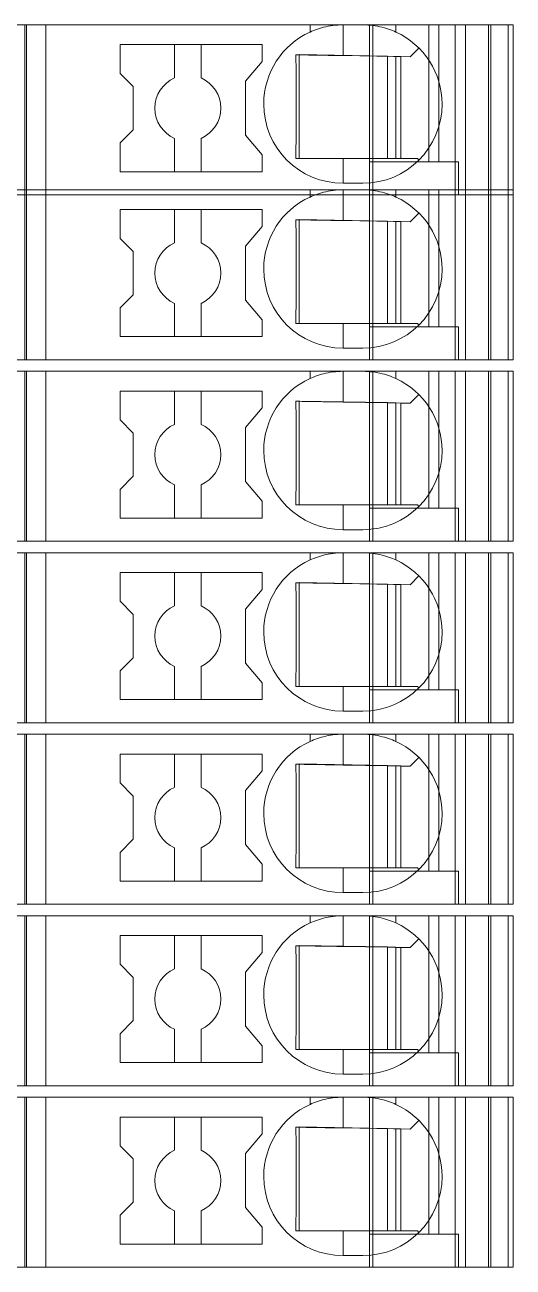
# Model space of a CAD drawing. Header units: millimetres. Extents: x 0 to 1680, y 0 to 1188.
# Drawn here: x 894.37 to 909.15, y 368.85 to 406.5 of the extents above; entities that cross this region are included whole.
import ezdxf
from ezdxf.enums import TextEntityAlignment as Align

# ---------------------------------------------------------------- set-up
doc = ezdxf.new("R2010")
doc.units = ezdxf.units.MM
for name, color, linetype, lineweight in [('EPLAN309', 5, 'Continuous', 5), ('EPLAN493', 5, 'Continuous', 5), ('MAIN-1', 7, 'Continuous', 5), ('MAIN-2', 7, 'Continuous', 5)]:
    doc.layers.add(name, color=color, linetype=linetype, lineweight=lineweight)
doc.styles.add('Tahoma', font='')
doc.styles.get('Tahoma').set_extended_font_data('Tahoma')

# ---------------------------------------------------------------- blocks, each defined once
blk = doc.blocks.new('EPLSYM_LibrarySPECIAL_Symbol12_Variant0_Placement8')
at = {"layer": 'EPLAN309', "lineweight": 13, "ltscale": 16}
blk.add_lwpolyline([(0, -5.15), (68.15, -5.15), (68.15, 0), (0, 0)], close=True, dxfattribs=at)
at = {"layer": 'EPLAN493', "color": 5, "style": 'Tahoma'}
blk.add_attdef('17_20450', text='', height=2.3478, dxfattribs=at).set_placement((0, -21.83478), align=Align.MIDDLE_RIGHT)
blk = doc.blocks.new('EPLSYM_LibrarySPECIAL_Symbol12_Variant0_Placement8_1')
at = {"layer": 'EPLAN309', "lineweight": 13, "ltscale": 16}
blk.add_lwpolyline([(0, -5.15), (68.15, -5.15), (68.15, 0), (0, 0)], close=True, dxfattribs=at)
at = {"layer": 'EPLAN493', "color": 5, "style": 'Tahoma'}
blk.add_attdef('17_20450', text='', height=2.3478, dxfattribs=at).set_placement((0, -21.83478), align=Align.MIDDLE_RIGHT)
blk = doc.blocks.new('EPLSYM_LibrarySPECIAL_Symbol12_Variant0_Placement8_2')
at = {"layer": 'EPLAN309', "lineweight": 13, "ltscale": 16}
blk.add_lwpolyline([(0, -5.15), (68.15, -5.15), (68.15, 0), (0, 0)], close=True, dxfattribs=at)
at = {"layer": 'EPLAN493', "color": 5, "style": 'Tahoma'}
blk.add_attdef('17_20450', text='', height=2.3478, dxfattribs=at).set_placement((0, -21.83478), align=Align.MIDDLE_RIGHT)
blk = doc.blocks.new('EPLSYM_LibrarySPECIAL_Symbol12_Variant0_Placement8_3')
at = {"layer": 'EPLAN309', "lineweight": 13, "ltscale": 16}
blk.add_lwpolyline([(0, -5.15), (68.15, -5.15), (68.15, 0), (0, 0)], close=True, dxfattribs=at)
at = {"layer": 'EPLAN493', "color": 5, "style": 'Tahoma'}
blk.add_attdef('17_20450', text='', height=2.3478, dxfattribs=at).set_placement((0, -21.83478), align=Align.MIDDLE_RIGHT)
blk = doc.blocks.new('EPLSYM_LibrarySPECIAL_Symbol12_Variant0_Placement8_4')
at = {"layer": 'EPLAN309', "lineweight": 13, "ltscale": 16}
blk.add_lwpolyline([(0, -5.15), (68.15, -5.15), (68.15, 0), (0, 0)], close=True, dxfattribs=at)
at = {"layer": 'EPLAN493', "color": 5, "style": 'Tahoma'}
blk.add_attdef('17_20450', text='', height=2.3478, dxfattribs=at).set_placement((0, -21.83478), align=Align.MIDDLE_RIGHT)
blk = doc.blocks.new('EPLSYM_LibrarySPECIAL_Symbol12_Variant0_Placement8_5')
at = {"layer": 'EPLAN309', "lineweight": 13, "ltscale": 16}
blk.add_lwpolyline([(0, -5.15), (68.15, -5.15), (68.15, 0), (0, 0)], close=True, dxfattribs=at)
at = {"layer": 'EPLAN493', "color": 5, "style": 'Tahoma'}
blk.add_attdef('17_20450', text='', height=2.3478, dxfattribs=at).set_placement((0, -21.83478), align=Align.MIDDLE_RIGHT)
blk = doc.blocks.new('EPLSYM_LibrarySPECIAL_Symbol12_Variant0_Placement8_30')
at = {"layer": 'EPLAN309', "lineweight": 13, "ltscale": 16}
blk.add_lwpolyline([(0, -5.15), (68.15, -5.15), (68.15, 0), (0, 0)], close=True, dxfattribs=at)
at = {"layer": 'EPLAN493', "color": 5, "style": 'Tahoma'}
blk.add_attdef('17_20450', text='', height=2.3478, dxfattribs=at).set_placement((0, -21.83478), align=Align.MIDDLE_RIGHT)

msp = doc.modelspace()

# ---------------------------------------------------------------- linework, layer by layer
at = {"layer": 'MAIN-1'}
for p, q in [((895, 406.5), (894.367, 406.5)), ((894.367, 401.35), (894.367, 406.5)), ((895, 406.5), (903, 406.5)), ((895, 401.35), (895, 406.5)), ((903, 406.5), (904, 406.5)), ((903, 406.282), (903, 406.5)), ((903.052, 406.305), (903, 406.282)), ((903.106, 406.327), (903.052, 406.305)), ((903.163, 406.349), (903.106, 406.327)), ((903.222, 406.37), (903.163, 406.349)), ((903.283, 406.39), (903.222, 406.37)), ((903.347, 406.409), (903.283, 406.39)), ((903.413, 406.427), (903.347, 406.409)), ((903.481, 406.443), (903.413, 406.427)), ((903.551, 406.458), (903.481, 406.443)), ((903.622, 406.47), (903.551, 406.458)), ((903.696, 406.481), (903.622, 406.47)), ((903.771, 406.489), (903.696, 406.481)), ((903.847, 406.495), (903.771, 406.489)), ((903.923, 406.499), (903.847, 406.495)), ((904, 406.5), (903.923, 406.499)), ((904, 405.568), (904, 406.5)), ((904, 406.5), (904.6, 406.5)), ((904.6, 406.5), (904.677, 406.499)), ((905.6, 406.5), (904.6, 406.5)), ((904.677, 406.499), (904.753, 406.495)), ((904.753, 406.495), (904.829, 406.489)), ((904.829, 406.489), (904.904, 406.481)), ((904.904, 406.481), (904.978, 406.47)), ((904.978, 406.47), (905.049, 406.458)), ((905.049, 406.458), (905.119, 406.443)), ((905.119, 406.443), (905.187, 406.427)), ((905.187, 406.427), (905.253, 406.409)), ((905.253, 406.409), (905.317, 406.39)), ((905.317, 406.39), (905.378, 406.37)), ((905.378, 406.37), (905.437, 406.349)), ((905.437, 406.349), (905.494, 406.327)), ((905.494, 406.327), (905.548, 406.305)), ((905.548, 406.305), (905.6, 406.282)), ((905.6, 406.5), (909, 406.5)), ((905.6, 406.282), (905.6, 406.5)), ((909, 401.35), (909, 406.5)), ((897.25, 405.9), (897.25, 405.029)), ((897.25, 405.9), (901.55, 405.9)), ((898.9, 405.9), (898.9, 404.892)), ((899.7, 404.892), (899.7, 405.9)), ((901.55, 405.389), (901.55, 405.9)), ((902.574, 405.592), (902.574, 405.522)), ((902.635, 405.591), (902.574, 405.592)), ((902.574, 405.522), (902.575, 405.45)), ((902.696, 405.59), (902.635, 405.591)), ((902.671, 405.591), (902.671, 402.45)), ((902.759, 405.589), (902.696, 405.59)), ((902.822, 405.588), (902.759, 405.589)), ((902.887, 405.587), (902.822, 405.588)), ((902.953, 405.586), (902.887, 405.587)), ((903.021, 405.585), (902.953, 405.586)), ((903.09, 405.584), (903.021, 405.585)), ((903.16, 405.582), (903.09, 405.584)), ((903.233, 405.581), (903.16, 405.582)), ((903.307, 405.58), (903.233, 405.581)), ((903.385, 405.579), (903.307, 405.58)), ((903.464, 405.577), (903.385, 405.579)), ((903.547, 405.576), (903.464, 405.577)), ((903.632, 405.575), (903.547, 405.576)), ((903.72, 405.573), (903.632, 405.575)), ((903.812, 405.571), (903.72, 405.573)), ((903.905, 405.57), (903.812, 405.571)), ((904, 405.568), (903.905, 405.57)), ((904, 405.568), (906.033, 405.533)), ((905.35, 405.545), (905.35, 402.45)), ((905.6, 402.45), (905.6, 405.54)), ((905.75, 405.538), (905.75, 402.45)), ((906.033, 405.533), (906.297, 405.797)), ((901.05, 404.793), (901.55, 405.389)), ((902.575, 405.45), (902.576, 405.377)), ((902.576, 405.377), (902.577, 405.303)), ((902.577, 405.303), (902.577, 405.227)), ((902.577, 405.227), (902.578, 405.149)), ((902.578, 405.149), (902.579, 405.07)), ((897.65, 404.629), (897.25, 405.029)), ((901.05, 404.793), (901.05, 403.157)), ((902.579, 405.07), (902.58, 404.988)), ((902.58, 404.988), (902.58, 404.904)), ((902.58, 404.904), (902.581, 404.817)), ((902.581, 404.817), (902.581, 404.726)), ((897.65, 404.629), (897.65, 403.321)), ((902.581, 404.726), (902.582, 404.632)), ((902.582, 404.632), (902.582, 404.534)), ((902.582, 404.534), (902.583, 404.431)), ((902.583, 404.431), (902.583, 404.324)), ((902.583, 404.324), (902.583, 404.213)), ((902.583, 404.213), (902.583, 404.1)), ((902.583, 404.1), (902.583, 403.979)), ((902.583, 403.747), (902.582, 403.638)), ((902.582, 403.638), (902.582, 403.534)), ((902.583, 403.979), (902.583, 403.861)), ((902.583, 403.861), (902.583, 403.747)), ((897.65, 403.321), (897.25, 402.921)), ((902.58, 403.248), (902.579, 403.159)), ((902.581, 403.339), (902.58, 403.248)), ((902.582, 403.534), (902.581, 403.434)), ((902.581, 403.434), (902.581, 403.339)), ((897.25, 402.921), (897.25, 402.05)), ((898.9, 403.058), (898.9, 402.05)), ((899.7, 403.058), (899.7, 402.05)), ((901.05, 403.157), (901.55, 402.561)), ((902.577, 402.908), (902.576, 402.829)), ((902.578, 402.99), (902.577, 402.908)), ((902.579, 403.159), (902.578, 403.073)), ((902.578, 403.073), (902.578, 402.99)), ((901.55, 402.05), (901.55, 402.561)), ((902.573, 402.524), (902.572, 402.45)), ((902.574, 402.598), (902.573, 402.524)), ((902.575, 402.75), (902.574, 402.674)), ((902.574, 402.674), (902.574, 402.598)), ((902.576, 402.829), (902.575, 402.75)), ((902.572, 402.45), (902.633, 402.45)), ((902.633, 402.45), (902.695, 402.45)), ((902.695, 402.45), (902.759, 402.45)), ((902.759, 402.45), (902.823, 402.45)), ((902.823, 402.45), (902.889, 402.45)), ((902.889, 402.45), (902.955, 402.45)), ((902.955, 402.45), (903.024, 402.45)), ((903.024, 402.45), (903.093, 402.45)), ((903.093, 402.45), (903.165, 402.45)), ((903.165, 402.45), (903.239, 402.45)), ((903.239, 402.45), (903.314, 402.45)), ((903.314, 402.45), (903.392, 402.45)), ((903.392, 402.45), (903.472, 402.45)), ((903.472, 402.45), (903.555, 402.45)), ((903.555, 402.45), (903.64, 402.45)), ((903.64, 402.45), (903.727, 402.45)), ((903.727, 402.45), (903.817, 402.45)), ((903.817, 402.45), (903.908, 402.45)), ((903.908, 402.45), (904, 402.45)), ((904, 402.45), (904, 401.7)), ((904, 402.45), (906.25, 402.45)), ((906.297, 402.403), (906.25, 402.45)), ((901.55, 402.05), (897.25, 402.05)), ((895, 401.5), (894.367, 401.5)), ((894.367, 396.35), (894.367, 401.5)), ((895, 401.35), (894.367, 401.35)), ((895, 401.5), (903, 401.5)), ((895, 396.35), (895, 401.5)), ((895, 401.35), (909, 401.35)), ((903, 401.5), (904, 401.5)), ((903, 401.282), (903, 401.5)), ((903.163, 401.349), (903.106, 401.327)), ((903.222, 401.37), (903.163, 401.349)), ((903.283, 401.39), (903.222, 401.37)), ((903.347, 401.409), (903.283, 401.39)), ((903.413, 401.427), (903.347, 401.409)), ((903.481, 401.443), (903.413, 401.427)), ((903.551, 401.458), (903.481, 401.443)), ((903.622, 401.47), (903.551, 401.458)), ((903.696, 401.481), (903.622, 401.47)), ((903.771, 401.489), (903.696, 401.481)), ((903.847, 401.495), (903.771, 401.489)), ((903.923, 401.499), (903.847, 401.495)), ((904, 401.5), (903.923, 401.499)), ((904.6, 401.7), (904, 401.7)), ((904, 400.568), (904, 401.5)), ((904, 401.5), (904.6, 401.5)), ((904.6, 401.5), (904.677, 401.499)), ((905.6, 401.5), (904.6, 401.5)), ((904.677, 401.499), (904.753, 401.495)), ((904.753, 401.495), (904.829, 401.489)), ((904.829, 401.489), (904.904, 401.481)), ((904.904, 401.481), (904.978, 401.47)), ((904.978, 401.47), (905.049, 401.458)), ((905.049, 401.458), (905.119, 401.443)), ((905.119, 401.443), (905.187, 401.427)), ((905.187, 401.427), (905.253, 401.409)), ((905.253, 401.409), (905.317, 401.39)), ((905.317, 401.39), (905.378, 401.37)), ((905.378, 401.37), (905.437, 401.349)), ((905.437, 401.349), (905.494, 401.327)), ((905.6, 401.5), (909, 401.5)), ((905.6, 401.282), (905.6, 401.5)), ((907.5, 401.35), (907.5, 401.35)), ((909, 396.35), (909, 401.5)), ((903.052, 401.305), (903, 401.282)), ((903.106, 401.327), (903.052, 401.305)), ((905.494, 401.327), (905.548, 401.305)), ((905.548, 401.305), (905.6, 401.282)), ((897.25, 400.9), (897.25, 400.029)), ((897.25, 400.9), (901.55, 400.9)), ((898.9, 400.9), (898.9, 399.892)), ((899.7, 399.892), (899.7, 400.9)), ((901.55, 400.389), (901.55, 400.9)), ((906.033, 400.533), (906.297, 400.797)), ((901.05, 399.793), (901.55, 400.389)), ((902.574, 400.592), (902.574, 400.522)), ((902.635, 400.591), (902.574, 400.592)), ((902.574, 400.522), (902.575, 400.45)), ((902.575, 400.45), (902.576, 400.377)), ((902.576, 400.377), (902.577, 400.303)), ((902.577, 400.303), (902.577, 400.227)), ((902.577, 400.227), (902.578, 400.149)), ((902.696, 400.59), (902.635, 400.591)), ((902.671, 400.591), (902.671, 397.45)), ((902.759, 400.589), (902.696, 400.59)), ((902.822, 400.588), (902.759, 400.589)), ((902.887, 400.587), (902.822, 400.588)), ((902.953, 400.586), (902.887, 400.587)), ((903.021, 400.585), (902.953, 400.586)), ((903.09, 400.584), (903.021, 400.585)), ((903.16, 400.582), (903.09, 400.584)), ((903.233, 400.581), (903.16, 400.582)), ((903.307, 400.58), (903.233, 400.581)), ((903.385, 400.579), (903.307, 400.58)), ((903.464, 400.577), (903.385, 400.579)), ((903.547, 400.576), (903.464, 400.577)), ((903.632, 400.575), (903.547, 400.576)), ((903.72, 400.573), (903.632, 400.575)), ((903.812, 400.571), (903.72, 400.573)), ((903.905, 400.57), (903.812, 400.571)), ((904, 400.568), (903.905, 400.57)), ((904, 400.568), (906.033, 400.533)), ((905.35, 400.545), (905.35, 397.45)), ((905.6, 397.45), (905.6, 400.54)), ((905.75, 400.538), (905.75, 397.45)), ((897.65, 399.629), (897.25, 400.029)), ((902.578, 400.149), (902.579, 400.07)), ((902.579, 400.07), (902.58, 399.988)), ((902.58, 399.988), (902.58, 399.904)), ((902.58, 399.904), (902.581, 399.817)), ((897.65, 399.629), (897.65, 398.321)), ((901.05, 399.793), (901.05, 398.157)), ((902.581, 399.817), (902.581, 399.726)), ((902.581, 399.726), (902.582, 399.632)), ((902.582, 399.632), (902.582, 399.534)), ((902.582, 399.534), (902.583, 399.431)), ((902.583, 399.431), (902.583, 399.324)), ((902.583, 399.324), (902.583, 399.213)), ((902.583, 399.213), (902.583, 399.1)), ((902.583, 399.1), (902.583, 398.979)), ((902.583, 398.747), (902.582, 398.638)), ((902.583, 398.979), (902.583, 398.861)), ((902.583, 398.861), (902.583, 398.747)), ((902.581, 398.339), (902.58, 398.248)), ((902.582, 398.534), (902.581, 398.434)), ((902.581, 398.434), (902.581, 398.339)), ((902.582, 398.638), (902.582, 398.534)), ((897.65, 398.321), (897.25, 397.921)), ((898.9, 398.058), (898.9, 397.05)), ((899.7, 398.058), (899.7, 397.05)), ((901.05, 398.157), (901.55, 397.561)), ((902.578, 397.99), (902.577, 397.908)), ((902.579, 398.159), (902.578, 398.073)), ((902.578, 398.073), (902.578, 397.99)), ((902.58, 398.248), (902.579, 398.159)), ((897.25, 397.921), (897.25, 397.05)), ((902.574, 397.598), (902.573, 397.524)), ((902.575, 397.75), (902.574, 397.674)), ((902.574, 397.674), (902.574, 397.598)), ((902.576, 397.829), (902.575, 397.75)), ((902.577, 397.908), (902.576, 397.829)), ((901.55, 397.05), (901.55, 397.561)), ((902.573, 397.524), (902.572, 397.45)), ((902.572, 397.45), (902.633, 397.45)), ((902.633, 397.45), (902.695, 397.45)), ((902.695, 397.45), (902.759, 397.45)), ((902.759, 397.45), (902.823, 397.45)), ((902.823, 397.45), (902.889, 397.45)), ((902.889, 397.45), (902.955, 397.45)), ((902.955, 397.45), (903.024, 397.45)), ((903.024, 397.45), (903.093, 397.45)), ((903.093, 397.45), (903.165, 397.45)), ((903.165, 397.45), (903.239, 397.45)), ((903.239, 397.45), (903.314, 397.45)), ((903.314, 397.45), (903.392, 397.45)), ((903.392, 397.45), (903.472, 397.45)), ((903.472, 397.45), (903.555, 397.45)), ((903.555, 397.45), (903.64, 397.45)), ((903.64, 397.45), (903.727, 397.45)), ((903.727, 397.45), (903.817, 397.45)), ((903.817, 397.45), (903.908, 397.45)), ((903.908, 397.45), (904, 397.45)), ((904, 397.45), (904, 396.7)), ((904, 397.45), (906.25, 397.45)), ((906.297, 397.403), (906.25, 397.45)), ((901.55, 397.05), (897.25, 397.05)), ((904.6, 396.7), (904, 396.7)), ((895, 396.35), (894.367, 396.35)), ((895, 396.35), (909, 396.35)), ((907.5, 396.35), (907.5, 396.35)), ((895, 396), (894.367, 396)), ((894.367, 390.85), (894.367, 396)), ((895, 396), (903, 396)), ((895, 390.85), (895, 396)), ((903, 396), (904, 396)), ((903, 395.782), (903, 396)), ((903.052, 395.805), (903, 395.782)), ((903.106, 395.827), (903.052, 395.805)), ((903.163, 395.849), (903.106, 395.827)), ((903.222, 395.87), (903.163, 395.849)), ((903.283, 395.89), (903.222, 395.87)), ((903.347, 395.909), (903.283, 395.89)), ((903.413, 395.927), (903.347, 395.909)), ((903.481, 395.943), (903.413, 395.927)), ((903.551, 395.958), (903.481, 395.943)), ((903.622, 395.97), (903.551, 395.958)), ((903.696, 395.981), (903.622, 395.97)), ((903.771, 395.989), (903.696, 395.981)), ((903.847, 395.995), (903.771, 395.989)), ((903.923, 395.999), (903.847, 395.995)), ((904, 396), (903.923, 395.999)), ((904, 395.068), (904, 396)), ((904, 396), (904.6, 396)), ((904.6, 396), (904.677, 395.999)), ((905.6, 396), (904.6, 396)), ((904.677, 395.999), (904.753, 395.995)), ((904.753, 395.995), (904.829, 395.989)), ((904.829, 395.989), (904.904, 395.981)), ((904.904, 395.981), (904.978, 395.97)), ((904.978, 395.97), (905.049, 395.958)), ((905.049, 395.958), (905.119, 395.943)), ((905.119, 395.943), (905.187, 395.927)), ((905.187, 395.927), (905.253, 395.909)), ((905.253, 395.909), (905.317, 395.89)), ((905.317, 395.89), (905.378, 395.87)), ((905.378, 395.87), (905.437, 395.849)), ((905.437, 395.849), (905.494, 395.827)), ((905.494, 395.827), (905.548, 395.805)), ((905.548, 395.805), (905.6, 395.782)), ((905.6, 396), (909, 396)), ((905.6, 395.782), (905.6, 396)), ((909, 390.85), (909, 396)), ((897.25, 395.4), (897.25, 394.529)), ((897.25, 395.4), (901.55, 395.4)), ((898.9, 395.4), (898.9, 394.392)), ((899.7, 394.392), (899.7, 395.4)), ((901.55, 394.889), (901.55, 395.4)), ((902.574, 395.092), (902.574, 395.022)), ((902.635, 395.091), (902.574, 395.092)), ((902.574, 395.022), (902.575, 394.95)), ((902.575, 394.95), (902.576, 394.877)), ((902.696, 395.09), (902.635, 395.091)), ((902.671, 395.091), (902.671, 391.95)), ((902.759, 395.089), (902.696, 395.09)), ((902.822, 395.088), (902.759, 395.089)), ((902.887, 395.087), (902.822, 395.088)), ((902.953, 395.086), (902.887, 395.087)), ((903.021, 395.085), (902.953, 395.086)), ((903.09, 395.084), (903.021, 395.085)), ((903.16, 395.082), (903.09, 395.084)), ((903.233, 395.081), (903.16, 395.082)), ((903.307, 395.08), (903.233, 395.081)), ((903.385, 395.079), (903.307, 395.08)), ((903.464, 395.077), (903.385, 395.079)), ((903.547, 395.076), (903.464, 395.077)), ((903.632, 395.075), (903.547, 395.076)), ((903.72, 395.073), (903.632, 395.075)), ((903.812, 395.071), (903.72, 395.073)), ((903.905, 395.07), (903.812, 395.071)), ((904, 395.068), (903.905, 395.07)), ((904, 395.068), (906.033, 395.033)), ((905.35, 395.045), (905.35, 391.95)), ((905.6, 391.95), (905.6, 395.04)), ((905.75, 395.038), (905.75, 391.95)), ((906.033, 395.033), (906.297, 395.297)), ((901.05, 394.293), (901.55, 394.889)), ((902.576, 394.877), (902.577, 394.803)), ((902.577, 394.803), (902.577, 394.727)), ((902.577, 394.727), (902.578, 394.649)), ((902.578, 394.649), (902.579, 394.57)), ((897.65, 394.129), (897.25, 394.529)), ((901.05, 394.293), (901.05, 392.657)), ((902.579, 394.57), (902.58, 394.488)), ((902.58, 394.488), (902.58, 394.404)), ((902.58, 394.404), (902.581, 394.317)), ((902.581, 394.317), (902.581, 394.226)), ((902.581, 394.226), (902.582, 394.132)), ((897.65, 394.129), (897.65, 392.821)), ((902.582, 394.132), (902.582, 394.034)), ((902.582, 394.034), (902.583, 393.931)), ((902.583, 393.931), (902.583, 393.824)), ((902.583, 393.824), (902.583, 393.713)), ((902.583, 393.713), (902.583, 393.6)), ((902.583, 393.6), (902.583, 393.479)), ((902.583, 393.479), (902.583, 393.361)), ((902.583, 393.247), (902.582, 393.138)), ((902.582, 393.138), (902.582, 393.034)), ((902.583, 393.361), (902.583, 393.247)), ((897.65, 392.821), (897.25, 392.421)), ((902.58, 392.748), (902.579, 392.659)), ((902.581, 392.839), (902.58, 392.748)), ((902.582, 393.034), (902.581, 392.934)), ((902.581, 392.934), (902.581, 392.839)), ((897.25, 392.421), (897.25, 391.55)), ((898.9, 392.558), (898.9, 391.55)), ((899.7, 392.558), (899.7, 391.55)), ((901.05, 392.657), (901.55, 392.061)), ((902.576, 392.329), (902.575, 392.25)), ((902.577, 392.408), (902.576, 392.329)), ((902.578, 392.49), (902.577, 392.408)), ((902.579, 392.659), (902.578, 392.573)), ((902.578, 392.573), (902.578, 392.49)), ((901.55, 391.55), (901.55, 392.061)), ((902.573, 392.024), (902.572, 391.95)), ((902.572, 391.95), (902.633, 391.95)), ((902.574, 392.098), (902.573, 392.024)), ((902.575, 392.25), (902.574, 392.174)), ((902.574, 392.174), (902.574, 392.098)), ((902.633, 391.95), (902.695, 391.95)), ((902.695, 391.95), (902.759, 391.95)), ((902.759, 391.95), (902.823, 391.95)), ((902.823, 391.95), (902.889, 391.95)), ((902.889, 391.95), (902.955, 391.95)), ((902.955, 391.95), (903.024, 391.95)), ((903.024, 391.95), (903.093, 391.95)), ((903.093, 391.95), (903.165, 391.95)), ((903.165, 391.95), (903.239, 391.95)), ((903.239, 391.95), (903.314, 391.95)), ((903.314, 391.95), (903.392, 391.95)), ((903.392, 391.95), (903.472, 391.95)), ((903.472, 391.95), (903.555, 391.95)), ((903.555, 391.95), (903.64, 391.95)), ((903.64, 391.95), (903.727, 391.95)), ((903.727, 391.95), (903.817, 391.95)), ((903.817, 391.95), (903.908, 391.95)), ((903.908, 391.95), (904, 391.95)), ((904, 391.95), (904, 391.2)), ((904, 391.95), (906.25, 391.95)), ((906.297, 391.903), (906.25, 391.95)), ((901.55, 391.55), (897.25, 391.55)), ((904.6, 391.2), (904, 391.2)), ((895, 390.85), (894.367, 390.85)), ((895, 390.85), (909, 390.85)), ((907.5, 390.85), (907.5, 390.85)), ((895, 390.5), (894.367, 390.5)), ((894.367, 385.35), (894.367, 390.5)), ((895, 390.5), (903, 390.5)), ((895, 385.35), (895, 390.5)), ((903, 390.5), (904, 390.5)), ((903, 390.282), (903, 390.5)), ((903.481, 390.443), (903.413, 390.427)), ((903.551, 390.458), (903.481, 390.443)), ((903.622, 390.47), (903.551, 390.458)), ((903.696, 390.481), (903.622, 390.47)), ((903.771, 390.489), (903.696, 390.481)), ((903.847, 390.495), (903.771, 390.489)), ((903.923, 390.499), (903.847, 390.495)), ((904, 390.5), (903.923, 390.499)), ((904, 389.568), (904, 390.5)), ((904, 390.5), (904.6, 390.5)), ((904.6, 390.5), (904.677, 390.499)), ((905.6, 390.5), (904.6, 390.5)), ((904.677, 390.499), (904.753, 390.495)), ((904.753, 390.495), (904.829, 390.489)), ((904.829, 390.489), (904.904, 390.481)), ((904.904, 390.481), (904.978, 390.47)), ((904.978, 390.47), (905.049, 390.458)), ((905.049, 390.458), (905.119, 390.443)), ((905.119, 390.443), (905.187, 390.427)), ((905.6, 390.5), (909, 390.5)), ((905.6, 390.282), (905.6, 390.5)), ((909, 385.35), (909, 390.5)), ((903.052, 390.305), (903, 390.282)), ((903.106, 390.327), (903.052, 390.305)), ((903.163, 390.349), (903.106, 390.327)), ((903.222, 390.37), (903.163, 390.349)), ((903.283, 390.39), (903.222, 390.37)), ((903.347, 390.409), (903.283, 390.39)), ((903.413, 390.427), (903.347, 390.409)), ((905.187, 390.427), (905.253, 390.409)), ((905.253, 390.409), (905.317, 390.39)), ((905.317, 390.39), (905.378, 390.37)), ((905.378, 390.37), (905.437, 390.349)), ((905.437, 390.349), (905.494, 390.327)), ((905.494, 390.327), (905.548, 390.305)), ((905.548, 390.305), (905.6, 390.282)), ((897.25, 389.9), (897.25, 389.029)), ((897.25, 389.9), (901.55, 389.9)), ((898.9, 389.9), (898.9, 388.892)), ((899.7, 388.892), (899.7, 389.9)), ((901.55, 389.389), (901.55, 389.9)), ((906.033, 389.533), (906.297, 389.797)), ((901.05, 388.793), (901.55, 389.389)), ((902.574, 389.592), (902.574, 389.522)), ((902.635, 389.591), (902.574, 389.592)), ((902.574, 389.522), (902.575, 389.45)), ((902.575, 389.45), (902.576, 389.377)), ((902.576, 389.377), (902.577, 389.303)), ((902.577, 389.303), (902.577, 389.227)), ((902.696, 389.59), (902.635, 389.591)), ((902.671, 389.591), (902.671, 386.45)), ((902.759, 389.589), (902.696, 389.59)), ((902.822, 389.588), (902.759, 389.589)), ((902.887, 389.587), (902.822, 389.588)), ((902.953, 389.586), (902.887, 389.587)), ((903.021, 389.585), (902.953, 389.586)), ((903.09, 389.584), (903.021, 389.585)), ((903.16, 389.582), (903.09, 389.584)), ((903.233, 389.581), (903.16, 389.582)), ((903.307, 389.58), (903.233, 389.581)), ((903.385, 389.579), (903.307, 389.58)), ((903.464, 389.577), (903.385, 389.579)), ((903.547, 389.576), (903.464, 389.577)), ((903.632, 389.575), (903.547, 389.576)), ((903.72, 389.573), (903.632, 389.575)), ((903.812, 389.571), (903.72, 389.573)), ((903.905, 389.57), (903.812, 389.571)), ((904, 389.568), (903.905, 389.57)), ((904, 389.568), (906.033, 389.533)), ((905.35, 389.545), (905.35, 386.45)), ((905.6, 386.45), (905.6, 389.54)), ((905.75, 389.538), (905.75, 386.45)), ((897.65, 388.629), (897.25, 389.029)), ((902.577, 389.227), (902.578, 389.149)), ((902.578, 389.149), (902.579, 389.07)), ((902.579, 389.07), (902.58, 388.988)), ((902.58, 388.988), (902.58, 388.904)), ((897.65, 388.629), (897.65, 387.321)), ((901.05, 388.793), (901.05, 387.157)), ((902.58, 388.904), (902.581, 388.817)), ((902.581, 388.817), (902.581, 388.726)), ((902.581, 388.726), (902.582, 388.632)), ((902.582, 388.632), (902.582, 388.534)), ((902.582, 388.534), (902.583, 388.431)), ((902.583, 388.431), (902.583, 388.324)), ((902.583, 388.324), (902.583, 388.213)), ((902.583, 388.213), (902.583, 388.1)), ((902.583, 388.1), (902.583, 387.979)), ((902.583, 387.979), (902.583, 387.861)), ((902.583, 387.861), (902.583, 387.747)), ((902.582, 387.534), (902.581, 387.434)), ((902.581, 387.434), (902.581, 387.339)), ((902.583, 387.747), (902.582, 387.638)), ((902.582, 387.638), (902.582, 387.534)), ((897.65, 387.321), (897.25, 386.921)), ((898.9, 387.058), (898.9, 386.05)), ((899.7, 387.058), (899.7, 386.05)), ((901.05, 387.157), (901.55, 386.561)), ((902.579, 387.159), (902.578, 387.073)), ((902.578, 387.073), (902.578, 386.99)), ((902.58, 387.248), (902.579, 387.159)), ((902.581, 387.339), (902.58, 387.248)), ((897.25, 386.921), (897.25, 386.05)), ((902.575, 386.75), (902.574, 386.674)), ((902.574, 386.674), (902.574, 386.598)), ((902.576, 386.829), (902.575, 386.75)), ((902.577, 386.908), (902.576, 386.829)), ((902.578, 386.99), (902.577, 386.908)), ((901.55, 386.05), (901.55, 386.561)), ((902.573, 386.524), (902.572, 386.45)), ((902.572, 386.45), (902.633, 386.45)), ((902.574, 386.598), (902.573, 386.524)), ((902.633, 386.45), (902.695, 386.45)), ((902.695, 386.45), (902.759, 386.45)), ((902.759, 386.45), (902.823, 386.45)), ((902.823, 386.45), (902.889, 386.45)), ((902.889, 386.45), (902.955, 386.45)), ((902.955, 386.45), (903.024, 386.45)), ((903.024, 386.45), (903.093, 386.45)), ((903.093, 386.45), (903.165, 386.45)), ((903.165, 386.45), (903.239, 386.45)), ((903.239, 386.45), (903.314, 386.45)), ((903.314, 386.45), (903.392, 386.45)), ((903.392, 386.45), (903.472, 386.45)), ((903.472, 386.45), (903.555, 386.45)), ((903.555, 386.45), (903.64, 386.45)), ((903.64, 386.45), (903.727, 386.45)), ((903.727, 386.45), (903.817, 386.45)), ((903.817, 386.45), (903.908, 386.45)), ((903.908, 386.45), (904, 386.45)), ((904, 386.45), (904, 385.7)), ((904, 386.45), (906.25, 386.45)), ((906.297, 386.403), (906.25, 386.45)), ((901.55, 386.05), (897.25, 386.05)), ((904.6, 385.7), (904, 385.7)), ((895, 385.35), (894.367, 385.35)), ((895, 385.35), (909, 385.35)), ((907.5, 385.35), (907.5, 385.35)), ((895, 385), (894.367, 385)), ((894.367, 379.85), (894.367, 385)), ((895, 385), (903, 385)), ((895, 379.85), (895, 385)), ((903, 385), (904, 385)), ((903, 384.782), (903, 385)), ((903.052, 384.805), (903, 384.782)), ((903.106, 384.827), (903.052, 384.805)), ((903.163, 384.849), (903.106, 384.827)), ((903.222, 384.87), (903.163, 384.849)), ((903.283, 384.89), (903.222, 384.87)), ((903.347, 384.909), (903.283, 384.89)), ((903.413, 384.927), (903.347, 384.909)), ((903.481, 384.943), (903.413, 384.927)), ((903.551, 384.958), (903.481, 384.943)), ((903.622, 384.97), (903.551, 384.958)), ((903.696, 384.981), (903.622, 384.97)), ((903.771, 384.989), (903.696, 384.981)), ((903.847, 384.995), (903.771, 384.989)), ((903.923, 384.999), (903.847, 384.995)), ((904, 385), (903.923, 384.999)), ((904, 384.068), (904, 385)), ((904, 385), (904.6, 385)), ((904.6, 385), (904.677, 384.999)), ((905.6, 385), (904.6, 385)), ((904.677, 384.999), (904.753, 384.995)), ((904.753, 384.995), (904.829, 384.989)), ((904.829, 384.989), (904.904, 384.981)), ((904.904, 384.981), (904.978, 384.97)), ((904.978, 384.97), (905.049, 384.958)), ((905.049, 384.958), (905.119, 384.943)), ((905.119, 384.943), (905.187, 384.927)), ((905.187, 384.927), (905.253, 384.909)), ((905.253, 384.909), (905.317, 384.89)), ((905.317, 384.89), (905.378, 384.87)), ((905.378, 384.87), (905.437, 384.849)), ((905.437, 384.849), (905.494, 384.827)), ((905.494, 384.827), (905.548, 384.805)), ((905.548, 384.805), (905.6, 384.782)), ((905.6, 385), (909, 385)), ((905.6, 384.782), (905.6, 385)), ((909, 379.85), (909, 385)), ((897.25, 384.4), (897.25, 383.529)), ((897.25, 384.4), (901.55, 384.4)), ((898.9, 384.4), (898.9, 383.392)), ((899.7, 383.392), (899.7, 384.4)), ((901.55, 383.889), (901.55, 384.4)), ((902.574, 384.092), (902.574, 384.022)), ((902.635, 384.091), (902.574, 384.092)), ((902.696, 384.09), (902.635, 384.091)), ((902.671, 384.091), (902.671, 380.95)), ((902.759, 384.089), (902.696, 384.09)), ((902.822, 384.088), (902.759, 384.089)), ((902.887, 384.087), (902.822, 384.088)), ((902.953, 384.086), (902.887, 384.087)), ((903.021, 384.085), (902.953, 384.086)), ((903.09, 384.084), (903.021, 384.085)), ((903.16, 384.082), (903.09, 384.084)), ((903.233, 384.081), (903.16, 384.082)), ((903.307, 384.08), (903.233, 384.081)), ((903.385, 384.079), (903.307, 384.08)), ((903.464, 384.077), (903.385, 384.079)), ((903.547, 384.076), (903.464, 384.077)), ((903.632, 384.075), (903.547, 384.076)), ((903.72, 384.073), (903.632, 384.075)), ((903.812, 384.071), (903.72, 384.073)), ((903.905, 384.07), (903.812, 384.071)), ((904, 384.068), (903.905, 384.07)), ((904, 384.068), (906.033, 384.033)), ((905.35, 384.045), (905.35, 380.95)), ((905.6, 380.95), (905.6, 384.04)), ((905.75, 384.038), (905.75, 380.95)), ((906.033, 384.033), (906.297, 384.297)), ((901.05, 383.293), (901.55, 383.889)), ((902.574, 384.022), (902.575, 383.95)), ((902.575, 383.95), (902.576, 383.877)), ((902.576, 383.877), (902.577, 383.803)), ((902.577, 383.803), (902.577, 383.727)), ((902.577, 383.727), (902.578, 383.649)), ((897.65, 383.129), (897.25, 383.529)), ((901.05, 383.293), (901.05, 381.657)), ((902.578, 383.649), (902.579, 383.57)), ((902.579, 383.57), (902.58, 383.488)), ((902.58, 383.488), (902.58, 383.404)), ((902.58, 383.404), (902.581, 383.317)), ((902.581, 383.317), (902.581, 383.226)), ((897.65, 383.129), (897.65, 381.821)), ((902.581, 383.226), (902.582, 383.132)), ((902.582, 383.132), (902.582, 383.034)), ((902.582, 383.034), (902.583, 382.931)), ((902.583, 382.931), (902.583, 382.824)), ((902.583, 382.824), (902.583, 382.713)), ((902.583, 382.713), (902.583, 382.6)), ((902.583, 382.6), (902.583, 382.479)), ((902.583, 382.247), (902.582, 382.138)), ((902.583, 382.479), (902.583, 382.361)), ((902.583, 382.361), (902.583, 382.247)), ((897.65, 381.821), (897.25, 381.421)), ((902.581, 381.839), (902.58, 381.748)), ((902.582, 382.034), (902.581, 381.934)), ((902.581, 381.934), (902.581, 381.839)), ((902.582, 382.138), (902.582, 382.034)), ((897.25, 381.421), (897.25, 380.55)), ((898.9, 381.558), (898.9, 380.55)), ((899.7, 381.558), (899.7, 380.55)), ((901.05, 381.657), (901.55, 381.061)), ((902.577, 381.408), (902.576, 381.329)), ((902.578, 381.49), (902.577, 381.408)), ((902.579, 381.659), (902.578, 381.573)), ((902.578, 381.573), (902.578, 381.49)), ((902.58, 381.748), (902.579, 381.659)), ((901.55, 380.55), (901.55, 381.061)), ((902.573, 381.024), (902.572, 380.95)), ((902.574, 381.098), (902.573, 381.024)), ((902.575, 381.25), (902.574, 381.174)), ((902.574, 381.174), (902.574, 381.098)), ((902.576, 381.329), (902.575, 381.25)), ((902.572, 380.95), (902.633, 380.95)), ((902.633, 380.95), (902.695, 380.95)), ((902.695, 380.95), (902.759, 380.95)), ((902.759, 380.95), (902.823, 380.95)), ((902.823, 380.95), (902.889, 380.95)), ((902.889, 380.95), (902.955, 380.95)), ((902.955, 380.95), (903.024, 380.95)), ((903.024, 380.95), (903.093, 380.95)), ((903.093, 380.95), (903.165, 380.95)), ((903.165, 380.95), (903.239, 380.95)), ((903.239, 380.95), (903.314, 380.95)), ((903.314, 380.95), (903.392, 380.95)), ((903.392, 380.95), (903.472, 380.95)), ((903.472, 380.95), (903.555, 380.95)), ((903.555, 380.95), (903.64, 380.95)), ((903.64, 380.95), (903.727, 380.95)), ((903.727, 380.95), (903.817, 380.95)), ((903.817, 380.95), (903.908, 380.95)), ((903.908, 380.95), (904, 380.95)), ((904, 380.95), (904, 380.2)), ((904, 380.95), (906.25, 380.95)), ((906.297, 380.903), (906.25, 380.95)), ((901.55, 380.55), (897.25, 380.55)), ((904.6, 380.2), (904, 380.2)), ((895, 379.85), (894.367, 379.85)), ((895, 379.85), (909, 379.85)), ((907.5, 379.85), (907.5, 379.85)), ((895, 379.5), (894.367, 379.5)), ((894.367, 374.35), (894.367, 379.5)), ((895, 379.5), (903, 379.5)), ((895, 374.35), (895, 379.5)), ((903, 379.5), (904, 379.5)), ((903, 379.282), (903, 379.5)), ((903.052, 379.305), (903, 379.282)), ((903.106, 379.327), (903.052, 379.305)), ((903.163, 379.349), (903.106, 379.327)), ((903.222, 379.37), (903.163, 379.349)), ((903.283, 379.39), (903.222, 379.37)), ((903.347, 379.409), (903.283, 379.39)), ((903.413, 379.427), (903.347, 379.409)), ((903.481, 379.443), (903.413, 379.427)), ((903.551, 379.458), (903.481, 379.443)), ((903.622, 379.47), (903.551, 379.458)), ((903.696, 379.481), (903.622, 379.47)), ((903.771, 379.489), (903.696, 379.481)), ((903.847, 379.495), (903.771, 379.489)), ((903.923, 379.499), (903.847, 379.495)), ((904, 379.5), (903.923, 379.499)), ((904, 378.568), (904, 379.5)), ((904, 379.5), (904.6, 379.5)), ((904.6, 379.5), (904.677, 379.499)), ((905.6, 379.5), (904.6, 379.5)), ((904.677, 379.499), (904.753, 379.495)), ((904.753, 379.495), (904.829, 379.489)), ((904.829, 379.489), (904.904, 379.481)), ((904.904, 379.481), (904.978, 379.47)), ((904.978, 379.47), (905.049, 379.458)), ((905.049, 379.458), (905.119, 379.443)), ((905.119, 379.443), (905.187, 379.427)), ((905.187, 379.427), (905.253, 379.409)), ((905.253, 379.409), (905.317, 379.39)), ((905.317, 379.39), (905.378, 379.37)), ((905.378, 379.37), (905.437, 379.349)), ((905.437, 379.349), (905.494, 379.327)), ((905.494, 379.327), (905.548, 379.305)), ((905.548, 379.305), (905.6, 379.282)), ((905.6, 379.5), (909, 379.5)), ((905.6, 379.282), (905.6, 379.5)), ((909, 374.35), (909, 379.5)), ((897.25, 378.9), (897.25, 378.029)), ((897.25, 378.9), (901.55, 378.9)), ((898.9, 378.9), (898.9, 377.892)), ((899.7, 377.892), (899.7, 378.9)), ((901.55, 378.389), (901.55, 378.9)), ((906.033, 378.533), (906.297, 378.797)), ((901.05, 377.793), (901.55, 378.389)), ((902.574, 378.592), (902.574, 378.522)), ((902.635, 378.591), (902.574, 378.592)), ((902.574, 378.522), (902.575, 378.45)), ((902.575, 378.45), (902.576, 378.377)), ((902.696, 378.59), (902.635, 378.591)), ((902.671, 378.591), (902.671, 375.45)), ((902.759, 378.589), (902.696, 378.59)), ((902.822, 378.588), (902.759, 378.589)), ((902.887, 378.587), (902.822, 378.588)), ((902.953, 378.586), (902.887, 378.587)), ((903.021, 378.585), (902.953, 378.586)), ((903.09, 378.584), (903.021, 378.585)), ((903.16, 378.582), (903.09, 378.584)), ((903.233, 378.581), (903.16, 378.582)), ((903.307, 378.58), (903.233, 378.581)), ((903.385, 378.579), (903.307, 378.58)), ((903.464, 378.577), (903.385, 378.579)), ((903.547, 378.576), (903.464, 378.577)), ((903.632, 378.575), (903.547, 378.576)), ((903.72, 378.573), (903.632, 378.575)), ((903.812, 378.571), (903.72, 378.573)), ((903.905, 378.57), (903.812, 378.571)), ((904, 378.568), (903.905, 378.57)), ((904, 378.568), (906.033, 378.533)), ((905.35, 378.545), (905.35, 375.45)), ((905.6, 375.45), (905.6, 378.54)), ((905.75, 378.538), (905.75, 375.45)), ((897.65, 377.629), (897.25, 378.029)), ((902.576, 378.377), (902.577, 378.303)), ((902.577, 378.303), (902.577, 378.227)), ((902.577, 378.227), (902.578, 378.149)), ((902.578, 378.149), (902.579, 378.07)), ((902.579, 378.07), (902.58, 377.988)), ((901.05, 377.793), (901.05, 376.157)), ((902.58, 377.988), (902.58, 377.904)), ((902.58, 377.904), (902.581, 377.817)), ((902.581, 377.817), (902.581, 377.726)), ((902.581, 377.726), (902.582, 377.632)), ((902.582, 377.632), (902.582, 377.534)), ((897.65, 377.629), (897.65, 376.321)), ((902.582, 377.534), (902.583, 377.431)), ((902.583, 377.431), (902.583, 377.324)), ((902.583, 377.324), (902.583, 377.213)), ((902.583, 377.213), (902.583, 377.1)), ((902.583, 377.1), (902.583, 376.979)), ((902.583, 376.979), (902.583, 376.861)), ((902.582, 376.534), (902.581, 376.434)), ((902.583, 376.747), (902.582, 376.638)), ((902.582, 376.638), (902.582, 376.534)), ((902.583, 376.861), (902.583, 376.747)), ((897.65, 376.321), (897.25, 375.921)), ((901.05, 376.157), (901.55, 375.561)), ((902.579, 376.159), (902.578, 376.073)), ((902.58, 376.248), (902.579, 376.159)), ((902.581, 376.339), (902.58, 376.248)), ((902.581, 376.434), (902.581, 376.339)), ((897.25, 375.921), (897.25, 375.05)), ((898.9, 376.058), (898.9, 375.05)), ((899.7, 376.058), (899.7, 375.05)), ((902.575, 375.75), (902.574, 375.674)), ((902.576, 375.829), (902.575, 375.75)), ((902.577, 375.908), (902.576, 375.829)), ((902.578, 375.99), (902.577, 375.908)), ((902.578, 376.073), (902.578, 375.99)), ((901.55, 375.05), (901.55, 375.561)), ((902.573, 375.524), (902.572, 375.45)), ((902.572, 375.45), (902.633, 375.45)), ((902.574, 375.598), (902.573, 375.524)), ((902.574, 375.674), (902.574, 375.598)), ((902.633, 375.45), (902.695, 375.45)), ((902.695, 375.45), (902.759, 375.45)), ((902.759, 375.45), (902.823, 375.45)), ((902.823, 375.45), (902.889, 375.45)), ((902.889, 375.45), (902.955, 375.45)), ((902.955, 375.45), (903.024, 375.45)), ((903.024, 375.45), (903.093, 375.45)), ((903.093, 375.45), (903.165, 375.45)), ((903.165, 375.45), (903.239, 375.45)), ((903.239, 375.45), (903.314, 375.45)), ((903.314, 375.45), (903.392, 375.45)), ((903.392, 375.45), (903.472, 375.45)), ((903.472, 375.45), (903.555, 375.45)), ((903.555, 375.45), (903.64, 375.45)), ((903.64, 375.45), (903.727, 375.45)), ((903.727, 375.45), (903.817, 375.45)), ((903.817, 375.45), (903.908, 375.45)), ((903.908, 375.45), (904, 375.45)), ((904, 375.45), (904, 374.7)), ((904, 375.45), (906.25, 375.45)), ((906.297, 375.403), (906.25, 375.45)), ((901.55, 375.05), (897.25, 375.05)), ((904.6, 374.7), (904, 374.7)), ((895, 374.35), (894.367, 374.35)), ((895, 374.35), (909, 374.35)), ((907.5, 374.35), (907.5, 374.35)), ((895, 374), (894.367, 374)), ((894.367, 368.85), (894.367, 374)), ((895, 374), (903, 374)), ((895, 368.85), (895, 374)), ((903, 374), (904, 374)), ((903, 373.782), (903, 374)), ((903.222, 373.87), (903.163, 373.849)), ((903.283, 373.89), (903.222, 373.87)), ((903.347, 373.909), (903.283, 373.89)), ((903.413, 373.927), (903.347, 373.909)), ((903.481, 373.943), (903.413, 373.927)), ((903.551, 373.958), (903.481, 373.943)), ((903.622, 373.97), (903.551, 373.958)), ((903.696, 373.981), (903.622, 373.97)), ((903.771, 373.989), (903.696, 373.981)), ((903.847, 373.995), (903.771, 373.989)), ((903.923, 373.999), (903.847, 373.995)), ((904, 374), (903.923, 373.999)), ((904, 373.068), (904, 374)), ((904, 374), (904.6, 374)), ((904.6, 374), (904.677, 373.999)), ((905.6, 374), (904.6, 374)), ((904.677, 373.999), (904.753, 373.995)), ((904.753, 373.995), (904.829, 373.989)), ((904.829, 373.989), (904.904, 373.981)), ((904.904, 373.981), (904.978, 373.97)), ((904.978, 373.97), (905.049, 373.958)), ((905.049, 373.958), (905.119, 373.943)), ((905.119, 373.943), (905.187, 373.927)), ((905.187, 373.927), (905.253, 373.909)), ((905.253, 373.909), (905.317, 373.89)), ((905.317, 373.89), (905.378, 373.87)), ((905.378, 373.87), (905.437, 373.849)), ((905.6, 374), (909, 374)), ((905.6, 373.782), (905.6, 374)), ((909, 368.85), (909, 374)), ((903.052, 373.805), (903, 373.782)), ((903.106, 373.827), (903.052, 373.805)), ((903.163, 373.849), (903.106, 373.827)), ((905.437, 373.849), (905.494, 373.827)), ((905.494, 373.827), (905.548, 373.805)), ((905.548, 373.805), (905.6, 373.782)), ((897.25, 373.4), (897.25, 372.529)), ((897.25, 373.4), (901.55, 373.4)), ((898.9, 373.4), (898.9, 372.392)), ((899.7, 372.392), (899.7, 373.4)), ((901.55, 372.889), (901.55, 373.4)), ((906.033, 373.033), (906.297, 373.297)), ((901.05, 372.293), (901.55, 372.889)), ((902.574, 373.092), (902.574, 373.022)), ((902.635, 373.091), (902.574, 373.092)), ((902.574, 373.022), (902.575, 372.95)), ((902.575, 372.95), (902.576, 372.877)), ((902.576, 372.877), (902.577, 372.803)), ((902.577, 372.803), (902.577, 372.727)), ((902.696, 373.09), (902.635, 373.091)), ((902.671, 373.091), (902.671, 369.95)), ((902.759, 373.089), (902.696, 373.09)), ((902.822, 373.088), (902.759, 373.089)), ((902.887, 373.087), (902.822, 373.088)), ((902.953, 373.086), (902.887, 373.087)), ((903.021, 373.085), (902.953, 373.086)), ((903.09, 373.084), (903.021, 373.085)), ((903.16, 373.082), (903.09, 373.084)), ((903.233, 373.081), (903.16, 373.082)), ((903.307, 373.08), (903.233, 373.081)), ((903.385, 373.079), (903.307, 373.08)), ((903.464, 373.077), (903.385, 373.079)), ((903.547, 373.076), (903.464, 373.077)), ((903.632, 373.075), (903.547, 373.076)), ((903.72, 373.073), (903.632, 373.075)), ((903.812, 373.071), (903.72, 373.073)), ((903.905, 373.07), (903.812, 373.071)), ((904, 373.068), (903.905, 373.07)), ((904, 373.068), (906.033, 373.033)), ((905.35, 373.045), (905.35, 369.95)), ((905.6, 369.95), (905.6, 373.04)), ((905.75, 373.038), (905.75, 369.95)), ((897.65, 372.129), (897.25, 372.529)), ((902.577, 372.727), (902.578, 372.649)), ((902.578, 372.649), (902.579, 372.57)), ((902.579, 372.57), (902.58, 372.488)), ((902.58, 372.488), (902.58, 372.404)), ((902.58, 372.404), (902.581, 372.317)), ((897.65, 372.129), (897.65, 370.821)), ((901.05, 372.293), (901.05, 370.657)), ((902.581, 372.317), (902.581, 372.226)), ((902.581, 372.226), (902.582, 372.132)), ((902.582, 372.132), (902.582, 372.034)), ((902.582, 372.034), (902.583, 371.931)), ((902.583, 371.931), (902.583, 371.824)), ((902.583, 371.824), (902.583, 371.713)), ((902.583, 371.713), (902.583, 371.6)), ((902.583, 371.247), (902.582, 371.138)), ((902.583, 371.6), (902.583, 371.479)), ((902.583, 371.479), (902.583, 371.361)), ((902.583, 371.361), (902.583, 371.247)), ((902.582, 371.034), (902.581, 370.934)), ((902.581, 370.934), (902.581, 370.839)), ((902.582, 371.138), (902.582, 371.034)), ((897.65, 370.821), (897.25, 370.421)), ((898.9, 370.558), (898.9, 369.55)), ((899.7, 370.558), (899.7, 369.55)), ((901.05, 370.657), (901.55, 370.061)), ((902.578, 370.49), (902.577, 370.408)), ((902.579, 370.659), (902.578, 370.573)), ((902.578, 370.573), (902.578, 370.49)), ((902.58, 370.748), (902.579, 370.659)), ((902.581, 370.839), (902.58, 370.748)), ((897.25, 370.421), (897.25, 369.55)), ((902.575, 370.25), (902.574, 370.174)), ((902.574, 370.174), (902.574, 370.098)), ((902.576, 370.329), (902.575, 370.25)), ((902.577, 370.408), (902.576, 370.329)), ((901.55, 369.55), (901.55, 370.061)), ((902.573, 370.024), (902.572, 369.95)), ((902.572, 369.95), (902.633, 369.95)), ((902.574, 370.098), (902.573, 370.024)), ((902.633, 369.95), (902.695, 369.95)), ((902.695, 369.95), (902.759, 369.95)), ((902.759, 369.95), (902.823, 369.95)), ((902.823, 369.95), (902.889, 369.95)), ((902.889, 369.95), (902.955, 369.95)), ((902.955, 369.95), (903.024, 369.95)), ((903.024, 369.95), (903.093, 369.95)), ((903.093, 369.95), (903.165, 369.95)), ((903.165, 369.95), (903.239, 369.95)), ((903.239, 369.95), (903.314, 369.95)), ((903.314, 369.95), (903.392, 369.95)), ((903.392, 369.95), (903.472, 369.95)), ((903.472, 369.95), (903.555, 369.95)), ((903.555, 369.95), (903.64, 369.95)), ((903.64, 369.95), (903.727, 369.95)), ((903.727, 369.95), (903.817, 369.95)), ((903.817, 369.95), (903.908, 369.95)), ((903.908, 369.95), (904, 369.95)), ((904, 369.95), (904, 369.2)), ((904, 369.95), (906.25, 369.95)), ((906.297, 369.903), (906.25, 369.95)), ((901.55, 369.55), (897.25, 369.55)), ((904.6, 369.2), (904, 369.2)), ((895, 368.85), (894.367, 368.85)), ((895, 368.85), (909, 368.85)), ((907.5, 368.85), (907.5, 368.85))]:
    msp.add_line(p, q, dxfattribs=at)
for centre, radius, start, end in [((904, 404.1), 2.4, 114.6244, 180), ((904.6, 404.1), 2.4, 0, 65.3756), ((899.3, 403.975), 1, 113.5782, 180), ((899.3, 403.975), 1, 0, 66.4218), ((904, 404.1), 2.4, 180, 270), ((904.6, 404.1), 2.4, 270, 0), ((899.3, 403.975), 1, 180, 246.4218), ((899.3, 403.975), 1, 293.5782, 0), ((904, 399.1), 2.4, 114.6244, 180), ((904.6, 399.1), 2.4, 0, 65.3756), ((899.3, 398.975), 1, 113.5782, 180), ((899.3, 398.975), 1, 0, 66.4218), ((904, 399.1), 2.4, 180, 270), ((904.6, 399.1), 2.4, 270, 0), ((899.3, 398.975), 1, 180, 246.4218), ((899.3, 398.975), 1, 293.5782, 0), ((904, 393.6), 2.4, 114.6244, 180), ((904.6, 393.6), 2.4, 0, 65.3756), ((899.3, 393.475), 1, 113.5782, 180), ((899.3, 393.475), 1, 0, 66.4218), ((899.3, 393.475), 1, 180, 246.4218), ((899.3, 393.475), 1, 293.5782, 0), ((904, 393.6), 2.4, 180, 270), ((904.6, 393.6), 2.4, 270, 0), ((904, 388.1), 2.4, 114.6244, 180), ((904.6, 388.1), 2.4, 0, 65.3756), ((899.3, 387.975), 1, 113.5782, 180), ((899.3, 387.975), 1, 0, 66.4218), ((899.3, 387.975), 1, 180, 246.4218), ((899.3, 387.975), 1, 293.5782, 0), ((904, 388.1), 2.4, 180, 270), ((904.6, 388.1), 2.4, 270, 0), ((904, 382.6), 2.4, 114.6244, 180), ((904.6, 382.6), 2.4, 0, 65.3756), ((899.3, 382.475), 1, 113.5782, 180), ((899.3, 382.475), 1, 0, 66.4218), ((904, 382.6), 2.4, 180, 270), ((904.6, 382.6), 2.4, 270, 0), ((899.3, 382.475), 1, 180, 246.4218), ((899.3, 382.475), 1, 293.5782, 0), ((904, 377.1), 2.4, 114.6244, 180), ((904.6, 377.1), 2.4, 0, 65.3756), ((899.3, 376.975), 1, 113.5782, 180), ((899.3, 376.975), 1, 0, 66.4218), ((899.3, 376.975), 1, 180, 246.4218), ((899.3, 376.975), 1, 293.5782, 0), ((904, 377.1), 2.4, 180, 270), ((904.6, 377.1), 2.4, 270, 0), ((904, 371.6), 2.4, 114.6244, 180), ((904.6, 371.6), 2.4, 0, 65.3756), ((899.3, 371.475), 1, 113.5782, 180), ((899.3, 371.475), 1, 0, 66.4218), ((899.3, 371.475), 1, 180, 246.4218), ((899.3, 371.475), 1, 293.5782, 0), ((904, 371.6), 2.4, 180, 270), ((904.6, 371.6), 2.4, 270, 0)]:
    msp.add_arc(centre, radius, start, end, dxfattribs=at)
at = {"layer": 'MAIN-2'}
for p, q in [((894.414, 406.5), (894.414, 401.35)), ((904.8, 406.5), (904.8, 401.35)), ((904.898, 406.5), (904.898, 401.35)), ((906.6, 406.5), (906.6, 402.35)), ((906.9, 402.35), (906.9, 406.5)), ((907.4, 406.5), (907.4, 401.35)), ((907.709, 401.35), (907.709, 406.5)), ((908.4, 401.35), (908.4, 406.5)), ((908.47, 406.5), (908.47, 401.35)), ((902.671, 405.6), (902.574, 405.592)), ((902.671, 405.6), (902.671, 405.591)), ((905.35, 405.553), (902.671, 405.6)), ((905.35, 405.548), (905.35, 405.553)), ((905.6, 405.543), (905.35, 405.548)), ((905.35, 405.548), (905.35, 405.545)), ((905.6, 405.543), (905.6, 405.542)), ((905.75, 405.539), (905.6, 405.542)), ((905.6, 405.54), (905.6, 405.542)), ((905.75, 405.538), (905.75, 405.539)), ((905.75, 405.538), (906.033, 405.533)), ((905.75, 405.538), (905.75, 405.538)), ((904.8, 402.35), (907.5, 402.35)), ((905.35, 402.45), (905.35, 402.45)), ((905.6, 402.45), (905.6, 402.45)), ((906.297, 402.403), (906.297, 402.403)), ((907.5, 401.35), (907.5, 402.35)), ((894.414, 401.5), (894.414, 396.35)), ((904.8, 401.5), (904.8, 396.35)), ((904.898, 401.5), (904.898, 396.35)), ((906.6, 401.5), (906.6, 397.35)), ((906.9, 397.35), (906.9, 401.5)), ((907.4, 401.5), (907.4, 396.35)), ((907.709, 396.35), (907.709, 401.5)), ((908.4, 396.35), (908.4, 401.5)), ((908.47, 401.5), (908.47, 396.35)), ((902.671, 400.6), (902.574, 400.592)), ((902.671, 400.6), (902.671, 400.591)), ((905.35, 400.553), (902.671, 400.6)), ((905.35, 400.548), (905.35, 400.553)), ((905.6, 400.543), (905.35, 400.548)), ((905.35, 400.548), (905.35, 400.545)), ((905.6, 400.543), (905.6, 400.542)), ((905.75, 400.539), (905.6, 400.542)), ((905.6, 400.54), (905.6, 400.542)), ((905.75, 400.538), (905.75, 400.539)), ((905.75, 400.538), (906.033, 400.533)), ((905.75, 400.538), (905.75, 400.538)), ((904.8, 397.35), (907.5, 397.35)), ((905.35, 397.45), (905.35, 397.45)), ((905.6, 397.45), (905.6, 397.45)), ((906.297, 397.403), (906.297, 397.403)), ((907.5, 396.35), (907.5, 397.35)), ((894.414, 396), (894.414, 390.85)), ((904.8, 396), (904.8, 390.85)), ((904.898, 396), (904.898, 390.85)), ((906.6, 396), (906.6, 391.85)), ((906.9, 391.85), (906.9, 396)), ((907.4, 396), (907.4, 390.85)), ((907.709, 390.85), (907.709, 396)), ((908.4, 390.85), (908.4, 396)), ((908.47, 396), (908.47, 390.85)), ((902.671, 395.1), (902.574, 395.092)), ((902.671, 395.1), (902.671, 395.091)), ((905.35, 395.053), (902.671, 395.1)), ((905.35, 395.048), (905.35, 395.053)), ((905.6, 395.043), (905.35, 395.048)), ((905.35, 395.048), (905.35, 395.045)), ((905.6, 395.043), (905.6, 395.042)), ((905.75, 395.039), (905.6, 395.042)), ((905.6, 395.04), (905.6, 395.042)), ((905.75, 395.038), (905.75, 395.039)), ((905.75, 395.038), (906.033, 395.033)), ((905.75, 395.038), (905.75, 395.038)), ((905.35, 391.95), (905.35, 391.95)), ((905.6, 391.95), (905.6, 391.95)), ((904.8, 391.85), (907.5, 391.85)), ((906.297, 391.903), (906.297, 391.903)), ((907.5, 390.85), (907.5, 391.85)), ((894.414, 390.5), (894.414, 385.35)), ((904.8, 390.5), (904.8, 385.35)), ((904.898, 390.5), (904.898, 385.35)), ((906.6, 390.5), (906.6, 386.35)), ((906.9, 386.35), (906.9, 390.5)), ((907.4, 390.5), (907.4, 385.35)), ((907.709, 385.35), (907.709, 390.5)), ((908.4, 385.35), (908.4, 390.5)), ((908.47, 390.5), (908.47, 385.35)), ((902.671, 389.6), (902.574, 389.592)), ((902.671, 389.6), (902.671, 389.591)), ((905.35, 389.553), (902.671, 389.6)), ((905.35, 389.548), (905.35, 389.553)), ((905.6, 389.543), (905.35, 389.548)), ((905.35, 389.548), (905.35, 389.545)), ((905.6, 389.543), (905.6, 389.542)), ((905.75, 389.539), (905.6, 389.542)), ((905.6, 389.54), (905.6, 389.542)), ((905.75, 389.538), (905.75, 389.539)), ((905.75, 389.538), (906.033, 389.533)), ((905.75, 389.538), (905.75, 389.538)), ((904.8, 386.35), (907.5, 386.35)), ((905.35, 386.45), (905.35, 386.45)), ((905.6, 386.45), (905.6, 386.45)), ((906.297, 386.403), (906.297, 386.403)), ((907.5, 385.35), (907.5, 386.35)), ((894.414, 385), (894.414, 379.85)), ((904.8, 385), (904.8, 379.85)), ((904.898, 385), (904.898, 379.85)), ((906.6, 385), (906.6, 380.85)), ((906.9, 380.85), (906.9, 385)), ((907.4, 385), (907.4, 379.85)), ((907.709, 379.85), (907.709, 385)), ((908.4, 379.85), (908.4, 385)), ((908.47, 385), (908.47, 379.85)), ((902.671, 384.1), (902.574, 384.092)), ((902.671, 384.1), (902.671, 384.091)), ((905.35, 384.053), (902.671, 384.1)), ((905.35, 384.048), (905.35, 384.053)), ((905.6, 384.043), (905.35, 384.048)), ((905.35, 384.048), (905.35, 384.045)), ((905.6, 384.043), (905.6, 384.042)), ((905.75, 384.039), (905.6, 384.042)), ((905.6, 384.04), (905.6, 384.042)), ((905.75, 384.038), (905.75, 384.039)), ((905.75, 384.038), (906.033, 384.033)), ((905.75, 384.038), (905.75, 384.038)), ((904.8, 380.85), (907.5, 380.85)), ((905.35, 380.95), (905.35, 380.95)), ((905.6, 380.95), (905.6, 380.95)), ((906.297, 380.903), (906.297, 380.903)), ((907.5, 379.85), (907.5, 380.85)), ((894.414, 379.5), (894.414, 374.35)), ((904.8, 379.5), (904.8, 374.35)), ((904.898, 379.5), (904.898, 374.35)), ((906.6, 379.5), (906.6, 375.35)), ((906.9, 375.35), (906.9, 379.5)), ((907.4, 379.5), (907.4, 374.35)), ((907.709, 374.35), (907.709, 379.5)), ((908.4, 374.35), (908.4, 379.5)), ((908.47, 379.5), (908.47, 374.35)), ((902.671, 378.6), (902.574, 378.592)), ((902.671, 378.6), (902.671, 378.591)), ((905.35, 378.553), (902.671, 378.6)), ((905.35, 378.548), (905.35, 378.553)), ((905.6, 378.543), (905.35, 378.548)), ((905.35, 378.548), (905.35, 378.545)), ((905.6, 378.543), (905.6, 378.542)), ((905.75, 378.539), (905.6, 378.542)), ((905.6, 378.54), (905.6, 378.542)), ((905.75, 378.538), (905.75, 378.539)), ((905.75, 378.538), (906.033, 378.533)), ((905.75, 378.538), (905.75, 378.538)), ((905.35, 375.45), (905.35, 375.45)), ((905.6, 375.45), (905.6, 375.45)), ((906.297, 375.403), (906.297, 375.403)), ((904.8, 375.35), (907.5, 375.35)), ((907.5, 374.35), (907.5, 375.35)), ((894.414, 374), (894.414, 368.85)), ((904.8, 374), (904.8, 368.85)), ((904.898, 374), (904.898, 368.85)), ((906.6, 374), (906.6, 369.85)), ((906.9, 369.85), (906.9, 374)), ((907.4, 374), (907.4, 368.85)), ((907.709, 368.85), (907.709, 374)), ((908.4, 368.85), (908.4, 374)), ((908.47, 374), (908.47, 368.85)), ((902.671, 373.1), (902.574, 373.092)), ((902.671, 373.1), (902.671, 373.091)), ((905.35, 373.053), (902.671, 373.1)), ((905.35, 373.048), (905.35, 373.053)), ((905.6, 373.043), (905.35, 373.048)), ((905.35, 373.048), (905.35, 373.045)), ((905.6, 373.043), (905.6, 373.042)), ((905.75, 373.039), (905.6, 373.042)), ((905.6, 373.04), (905.6, 373.042)), ((905.75, 373.038), (905.75, 373.039)), ((905.75, 373.038), (906.033, 373.033)), ((905.75, 373.038), (905.75, 373.038)), ((904.8, 369.85), (907.5, 369.85)), ((905.35, 369.95), (905.35, 369.95)), ((905.6, 369.95), (905.6, 369.95)), ((906.297, 369.903), (906.297, 369.903)), ((907.5, 368.85), (907.5, 369.85))]:
    msp.add_line(p, q, dxfattribs=at)

# ---------------------------------------------------------------- block references
for name, p in [('EPLSYM_LibrarySPECIAL_Symbol12_Variant0_Placement8_30', (841, 406.5)), ('EPLSYM_LibrarySPECIAL_Symbol12_Variant0_Placement8', (841, 401.5)), ('EPLSYM_LibrarySPECIAL_Symbol12_Variant0_Placement8_1', (841, 396)), ('EPLSYM_LibrarySPECIAL_Symbol12_Variant0_Placement8_2', (841, 390.5)), ('EPLSYM_LibrarySPECIAL_Symbol12_Variant0_Placement8_3', (841, 385)), ('EPLSYM_LibrarySPECIAL_Symbol12_Variant0_Placement8_4', (841, 379.5)), ('EPLSYM_LibrarySPECIAL_Symbol12_Variant0_Placement8_5', (841, 374))]:
    msp.add_blockref(name, p)

doc.saveas('drawing.dxf')
